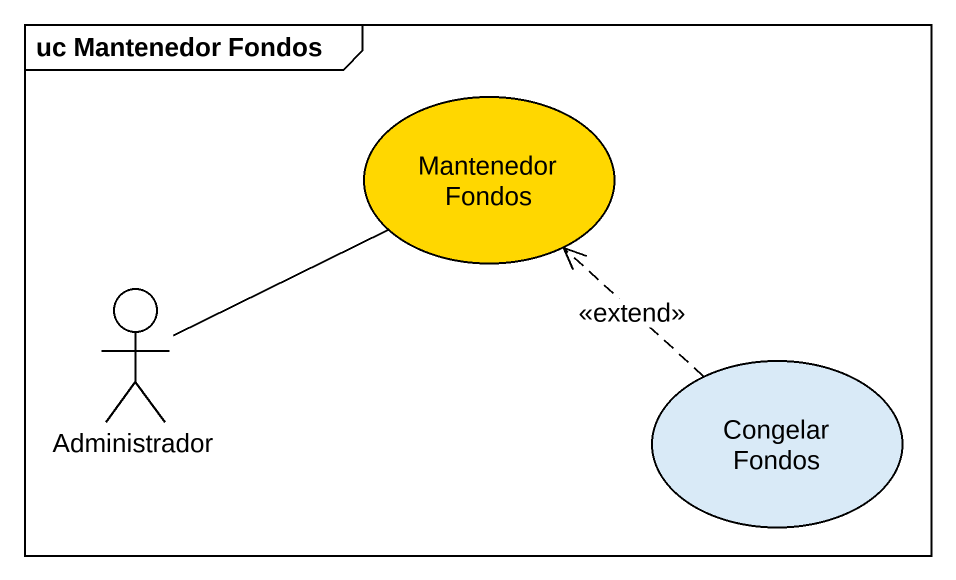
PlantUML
@startuml
mainframe uc Mantenedor Fondos
usecase "Mantenedor Fondos" as Mantenedor_Fondos #FFD700
actor Administrador
usecase "Congelar Fondos" as Congelar_Fondos
Administrador -up- Mantenedor_Fondos
Congelar_Fondos .up.> Mantenedor_Fondos : <<extend>>
@enduml
